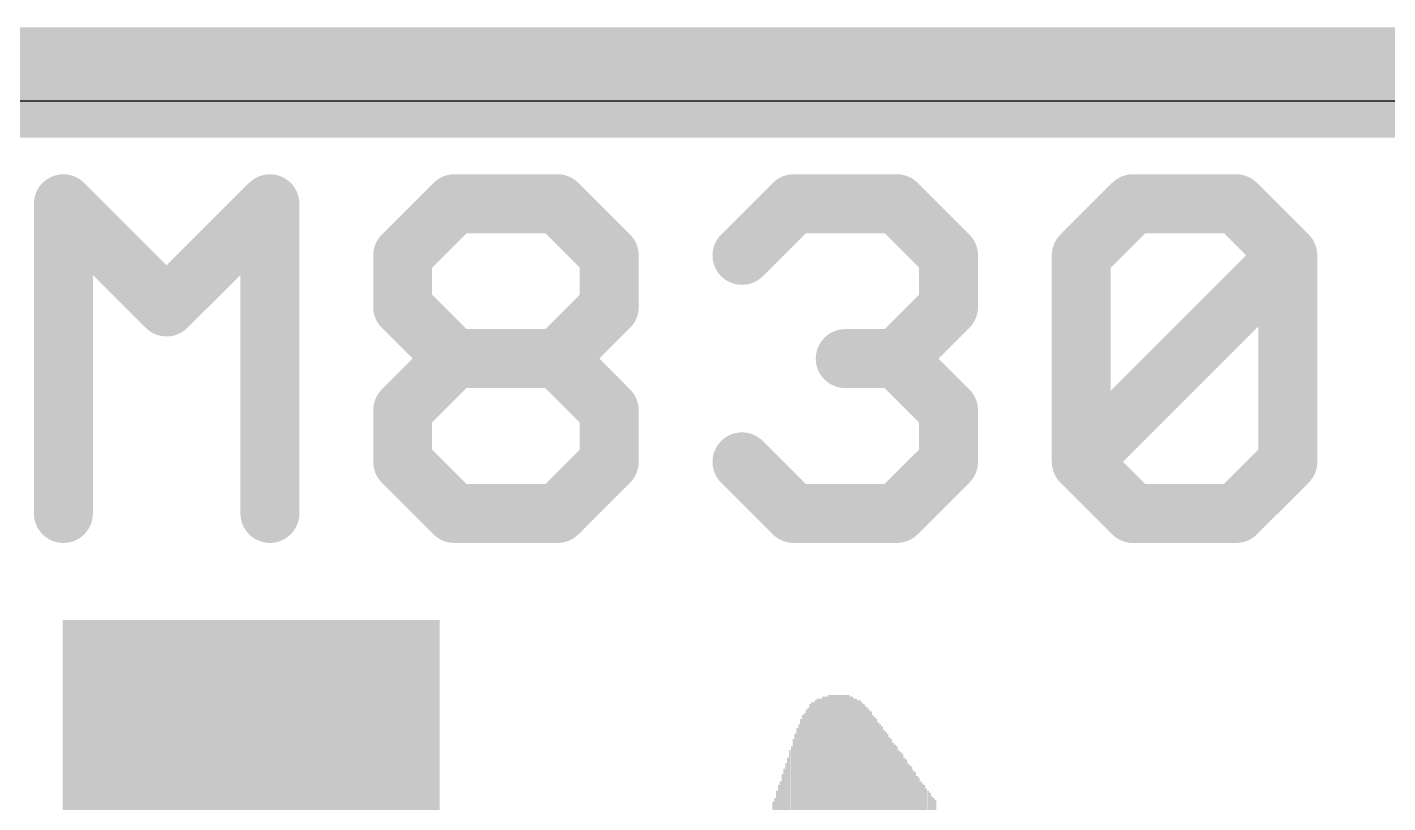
# Model space of a CAD drawing. Extents: x -0.5 to 24.4, y -0.8 to 15.5.
# Drawn here: x 12.116 to 16.805, y 12.82 to 15.494 of the extents above; entities that cross this region are included whole.
import ezdxf

# ---------------------------------------------------------------- set-up
doc = ezdxf.new("R2010")
doc.units = 0
for name, color, linetype in [('1', 12, 'CONTINUOUS'), ('16', 132, 'CONTINUOUS'), ('20', 53, 'CONTINUOUS'), ('21', 40, 'CONTINUOUS')]:
    doc.layers.add(name, color=color, linetype=linetype)

# ---------------------------------------------------------------- blocks, each defined once
blk = doc.blocks.new('RECT')
blk.add_solid([(-0.5, -0.5), (0.5, -0.5), (-0.5, 0.5), (0.5, 0.5)])

msp = doc.modelspace()

# ---------------------------------------------------------------- linework, layer by layer
at = {"layer": '1'}
for points, const_width in [([(2.54, 15.24), (21.59, 15.24)], 0.254), ([(12.888, 12.7), (12.888, 11.999)], 0.4064)]:
    msp.add_lwpolyline(points, dxfattribs=dict(at, const_width=const_width))
at = {"layer": '1', "const_width": 0.2032}
msp.add_lwpolyline([(12.9896, 12.7, 1), (12.7864, 12.7)], format="xyb", dxfattribs=at)
at = {"layer": '16', "const_width": 0.254}
msp.add_lwpolyline([(24.257, 15.367), (-0.381, 15.367)], dxfattribs=at)
at = {"layer": '20'}
msp.add_line((2.54, 15.24), (21.59, 15.24), dxfattribs=at)
at = {"layer": '21', "const_width": 0.2032}
for points in [[(12.2408, 13.8176), (12.2408, 14.8853)], [(12.2408, 14.8853), (12.5967, 14.5294)], [(12.5967, 14.5294), (12.9526, 14.8853)], [(12.9526, 14.8853), (12.9526, 13.8176)], [(13.4102, 14.7074), (13.5881, 14.8853)], [(13.5881, 14.8853), (13.9441, 14.8853)], [(13.9441, 14.8853), (14.122, 14.7074)], [(14.5796, 14.7074), (14.7575, 14.8853)], [(14.7575, 14.8853), (15.1134, 14.8853)], [(15.1134, 14.8853), (15.2914, 14.7074)], [(15.749, 14.7074), (15.9269, 14.8853)], [(15.9269, 14.8853), (16.2828, 14.8853)], [(16.2828, 14.8853), (16.4608, 14.7074)], [(13.4102, 14.5294), (13.4102, 14.7074)], [(14.122, 14.7074), (14.122, 14.5294)], [(15.2914, 14.7074), (15.2914, 14.5294)], [(15.749, 13.9956), (15.749, 14.7074)], [(15.749, 13.9956), (16.4608, 14.7074)], [(16.4608, 14.7074), (16.4608, 13.9956)], [(13.5881, 14.3515), (13.4102, 14.5294)], [(14.122, 14.5294), (13.9441, 14.3515)], [(15.2914, 14.5294), (15.1134, 14.3515)], [(13.4102, 14.1735), (13.5881, 14.3515)], [(13.5881, 14.3515), (13.9441, 14.3515)], [(13.9441, 14.3515), (14.122, 14.1735)], [(15.1134, 14.3515), (14.9355, 14.3515)], [(15.1134, 14.3515), (15.2914, 14.1735)], [(13.4102, 13.9956), (13.4102, 14.1735)], [(14.122, 14.1735), (14.122, 13.9956)], [(15.2914, 14.1735), (15.2914, 13.9956)], [(13.5881, 13.8176), (13.4102, 13.9956)], [(14.122, 13.9956), (13.9441, 13.8176)], [(14.7575, 13.8176), (14.5796, 13.9956)], [(15.2914, 13.9956), (15.1134, 13.8176)], [(15.9269, 13.8176), (15.749, 13.9956)], [(16.4608, 13.9956), (16.2828, 13.8176)], [(13.9441, 13.8176), (13.5881, 13.8176)], [(15.1134, 13.8176), (14.7575, 13.8176)], [(16.2828, 13.8176), (15.9269, 13.8176)]]:
    msp.add_lwpolyline(points, dxfattribs=at)
at = {"layer": '21', "const_width": 0.1016}
for points in [[(12.2916, 14.8853, 1), (12.19, 14.8853)], [(12.2767, 14.9212, 1), (12.2049, 14.8494)], [(13.0034, 14.8853, 1), (12.9018, 14.8853)], [(12.9885, 14.8494, 1), (12.9167, 14.9212)], [(13.5881, 14.9361, 1), (13.5881, 14.8345)], [(13.6241, 14.8494, 1), (13.5522, 14.9212)], [(13.98, 14.9212, 1), (13.9081, 14.8494)], [(13.9441, 14.8345, 1), (13.9441, 14.9361)], [(14.7575, 14.9361, 1), (14.7575, 14.8345)], [(14.7935, 14.8494, 1), (14.7216, 14.9212)], [(15.1494, 14.9212, 1), (15.0775, 14.8494)], [(15.1134, 14.8345, 1), (15.1134, 14.9361)], [(15.9269, 14.9361, 1), (15.9269, 14.8345)], [(15.9629, 14.8494, 1), (15.891, 14.9212)], [(16.3188, 14.9212, 1), (16.2469, 14.8494)], [(16.2828, 14.8345, 1), (16.2828, 14.9361)], [(13.461, 14.7074, 1), (13.3594, 14.7074)], [(13.3743, 14.7433, 1), (13.4461, 14.6714)], [(14.1728, 14.7074, 1), (14.0712, 14.7074)], [(14.0861, 14.6714, 1), (14.1579, 14.7433)], [(14.5437, 14.7433, 1), (14.6155, 14.6714)], [(15.3422, 14.7074, 1), (15.2406, 14.7074)], [(15.2555, 14.6714, 1), (15.3273, 14.7433)], [(15.7998, 14.7074, 1), (15.6982, 14.7074)], [(15.7131, 14.7433, 1), (15.7849, 14.6714)], [(16.5116, 14.7074, 1), (16.41, 14.7074)], [(16.4967, 14.6714, 1), (16.4249, 14.7433)], [(16.4249, 14.6714, 1), (16.4967, 14.7433)], [(13.4461, 14.5653, 1), (13.3743, 14.4935)], [(14.1579, 14.4935, 1), (14.0861, 14.5653)], [(15.3273, 14.4935, 1), (15.2555, 14.5653)], [(12.5608, 14.5653, 1), (12.6326, 14.4935)], [(12.5608, 14.4935, 1), (12.6326, 14.5653)], [(13.3594, 14.5294, 1), (13.461, 14.5294)], [(14.0712, 14.5294, 1), (14.1728, 14.5294)], [(15.2406, 14.5294, 1), (15.3422, 14.5294)], [(13.5881, 14.4023, 1), (13.5881, 14.3007)], [(13.6241, 14.3155, 1), (13.5522, 14.3874)], [(13.98, 14.3874, 1), (13.9081, 14.3155)], [(13.9441, 14.3007, 1), (13.9441, 14.4023)], [(14.9355, 14.4023, 1), (14.9355, 14.3007)], [(15.1494, 14.3874, 1), (15.0775, 14.3155)], [(15.1134, 14.3007, 1), (15.1134, 14.4023)], [(13.5522, 14.3155, 1), (13.6241, 14.3874)], [(13.9081, 14.3874, 1), (13.98, 14.3155)], [(15.0775, 14.3874, 1), (15.1494, 14.3155)], [(13.461, 14.1735, 1), (13.3594, 14.1735)], [(13.3743, 14.2094, 1), (13.4461, 14.1376)], [(14.1728, 14.1735, 1), (14.0712, 14.1735)], [(14.0861, 14.1376, 1), (14.1579, 14.2094)], [(15.3422, 14.1735, 1), (15.2406, 14.1735)], [(15.2555, 14.1376, 1), (15.3273, 14.2094)], [(13.4461, 14.0315, 1), (13.3743, 13.9596)], [(14.1579, 13.9596, 1), (14.0861, 14.0315)], [(14.6155, 14.0315, 1), (14.5437, 13.9596)], [(15.3273, 13.9596, 1), (15.2555, 14.0315)], [(15.7849, 14.0315, 1), (15.7131, 13.9596)], [(15.7131, 14.0315, 1), (15.7849, 13.9596)], [(16.4967, 13.9596, 1), (16.4249, 14.0315)], [(13.3594, 13.9956, 1), (13.461, 13.9956)], [(14.0712, 13.9956, 1), (14.1728, 13.9956)], [(15.2406, 13.9956, 1), (15.3422, 13.9956)], [(15.6982, 13.9956, 1), (15.7998, 13.9956)], [(16.41, 13.9956, 1), (16.5116, 13.9956)], [(13.5881, 13.8684, 1), (13.5881, 13.7668)], [(13.5522, 13.7817, 1), (13.6241, 13.8535)], [(13.9081, 13.8535, 1), (13.98, 13.7817)], [(13.9441, 13.7668, 1), (13.9441, 13.8684)], [(14.7575, 13.8684, 1), (14.7575, 13.7668)], [(14.7216, 13.7817, 1), (14.7935, 13.8535)], [(15.0775, 13.8535, 1), (15.1494, 13.7817)], [(15.1134, 13.7668, 1), (15.1134, 13.8684)], [(15.9269, 13.8684, 1), (15.9269, 13.7668)], [(15.891, 13.7817, 1), (15.9629, 13.8535)], [(16.2469, 13.8535, 1), (16.3188, 13.7817)], [(16.2828, 13.7668, 1), (16.2828, 13.8684)], [(12.19, 13.8176, 1), (12.2916, 13.8176)], [(12.9018, 13.8176, 1), (13.0034, 13.8176)]]:
    msp.add_lwpolyline(points, format="xyb", dxfattribs=at)

# ---------------------------------------------------------------- block references
at = {"layer": '1', "xscale": 1.3, "yscale": 1.5, "rotation": 180}
msp.add_blockref('RECT', (12.888, 12.7), dxfattribs=at)
at = {"layer": '21', "rotation": 90}
for p, xscale, yscale in [((14.8399, 12.2809), 1.797, 0.0063), ((14.8463, 12.2809), 1.797, 0.0064), ((14.8527, 12.2777), 1.8034, 0.0063), ((14.859, 12.2809), 1.8098, 0.0064), ((14.8654, 12.2778), 1.8161, 0.0063), ((14.8717, 12.2778), 1.8161, 0.0064), ((14.878, 12.2809), 1.8224, 0.0063), ((14.8844, 12.2809), 1.8224, 0.0064), ((14.8908, 12.2777), 1.8288, 0.0063), ((14.8971, 12.2777), 1.8288, 0.0064), ((14.9035, 12.2746), 1.8351, 0.0063), ((14.9098, 12.2746), 1.8351, 0.0064), ((14.9162, 12.2713), 1.8415, 0.0063), ((14.9225, 12.2713), 1.8415, 0.0064), ((14.9289, 12.2682), 1.8478, 0.0063), ((14.9352, 12.2682), 1.8478, 0.0064), ((14.9416, 12.265), 1.8542, 0.0063), ((14.9479, 12.265), 1.8542, 0.0064), ((14.9543, 12.2587), 1.8542, 0.0063), ((14.9606, 12.2587), 1.8542, 0.0064), ((14.967, 12.2523), 1.8542, 0.0063), ((14.9733, 12.2492), 1.8605, 0.0064), ((14.8018, 12.265), 1.7526, 0.0063), ((14.8082, 12.2682), 1.759, 0.0064), ((14.8146, 12.2746), 1.7717, 0.0063), ((14.8209, 12.2746), 1.7843, 0.0064), ((14.8273, 12.2746), 1.7843, 0.0063), ((14.8336, 12.2778), 1.7907, 0.0064), ((14.9797, 12.2428), 1.8606, 0.0063), ((14.986, 12.2428), 1.8606, 0.0064), ((14.9924, 12.2332), 1.8669, 0.0063), ((14.9987, 12.2301), 1.8606, 0.0064), ((15.0051, 12.2206), 1.8669, 0.0063), ((15.0114, 12.2142), 1.8669, 0.0064), ((15.0178, 12.4746), 1.3335, 0.0063), ((15.0241, 12.4873), 1.2954, 0.0064), ((14.7765, 12.2428), 1.6954, 0.0063), ((14.7828, 12.2523), 1.7145, 0.0064), ((14.7892, 12.2587), 1.7272, 0.0063), ((14.7955, 12.2587), 1.7399, 0.0064), ((15.0305, 12.4937), 1.2573, 0.0063), ((15.0368, 12.4968), 1.2382, 0.0064), ((15.0432, 12.5031), 1.2129, 0.0063), ((15.0495, 12.5), 1.1938, 0.0064), ((15.0559, 12.5), 1.1811, 0.0063), ((15.0622, 12.5), 1.1684, 0.0064), ((14.7574, 12.2174), 1.6446, 0.0064), ((14.7637, 12.227), 1.6637, 0.0063), ((14.7701, 12.2365), 1.6827, 0.0064), ((15.0686, 12.4968), 1.1494, 0.0063), ((15.0749, 12.4968), 1.1366, 0.0064), ((15.0813, 12.4937), 1.1303, 0.0063), ((15.0876, 12.4905), 1.1113, 0.0064), ((15.094, 12.4873), 1.1049, 0.0063), ((14.7447, 12.2015), 1.6002, 0.0064), ((14.7511, 12.2047), 1.6192, 0.0063), ((15.1003, 12.4809), 1.0922, 0.0064), ((15.1067, 12.4746), 1.0922, 0.0063), ((15.113, 12.4714), 1.0858, 0.0064), ((15.1194, 12.465), 1.0731, 0.0063), ((15.1257, 12.4587), 1.0732, 0.0064), ((14.732, 12.1793), 1.5558, 0.0064), ((14.7384, 12.1888), 1.5748, 0.0063), ((15.1321, 12.4524), 1.0731, 0.0063), ((15.1384, 12.446), 1.0604, 0.0064), ((15.1448, 12.4397), 1.0605, 0.0063), ((15.1511, 12.4302), 1.0541, 0.0064), ((15.1575, 12.4238), 1.0541, 0.0063), ((15.1638, 12.4143), 1.0605, 0.0064), ((14.7193, 12.1603), 1.5177, 0.0064), ((14.7256, 12.1698), 1.5367, 0.0063), ((15.1702, 12.4047), 1.0541, 0.0063), ((15.1765, 12.3952), 1.0604, 0.0064), ((15.1829, 12.3857), 1.0541, 0.0063), ((15.1892, 12.3762), 1.0605, 0.0064), ((14.7003, 12.2904), 1.143, 0.0063), ((14.7066, 12.1412), 1.4796, 0.0064), ((14.713, 12.1476), 1.4923, 0.0063), ((15.1956, 12.3635), 1.0605, 0.0063), ((15.2019, 12.3539), 1.0668, 0.0064), ((15.2083, 12.3413), 1.0795, 0.0063), ((15.2146, 12.3254), 1.0859, 0.0064), ((15.221, 12.3127), 1.0985, 0.0063), ((15.2273, 12.2968), 1.1176, 0.0064), ((14.6875, 12.2809), 1.0858, 0.0063), ((14.6939, 12.2841), 1.1049, 0.0064), ((15.2337, 12.2809), 1.124, 0.0063), ((15.24, 12.2587), 1.1557, 0.0064), ((15.2464, 12.2301), 1.2002, 0.0063)]:
    msp.add_blockref('RECT', p, dxfattribs=dict(at, xscale=xscale, yscale=yscale))

doc.saveas('drawing.dxf')
